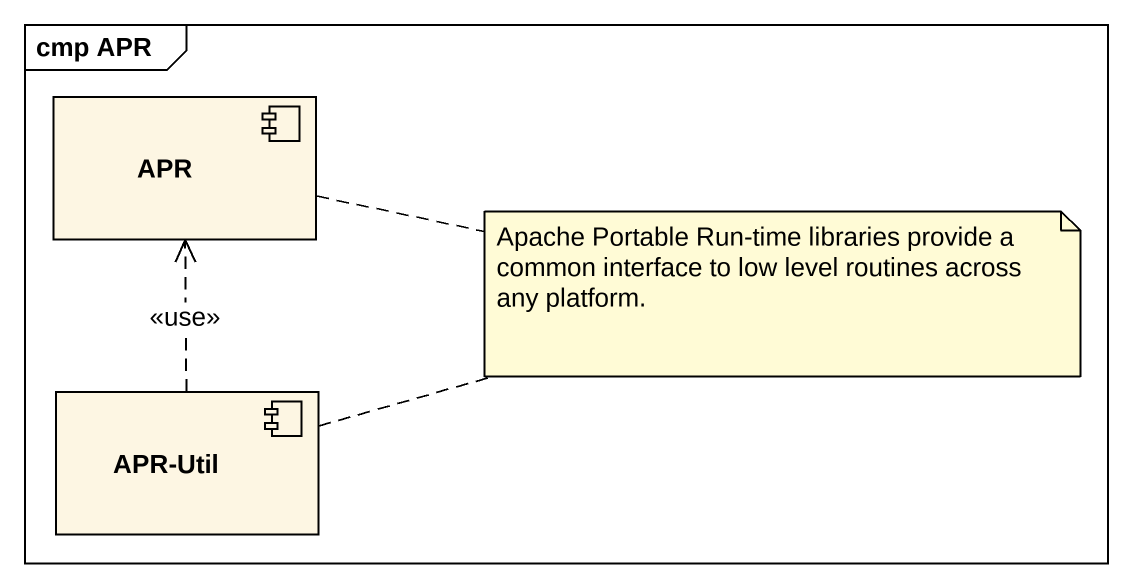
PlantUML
@startuml
mainframe cmp APR
component APR
component "APR-Util" as APR_Util
APR_Util .up.> APR : <<use>>
note as N1
  Apache Portable Run-time libraries provide a common interface to low level routines across any platform.
end note
N1 .. APR
N1 .. APR_Util
@enduml
